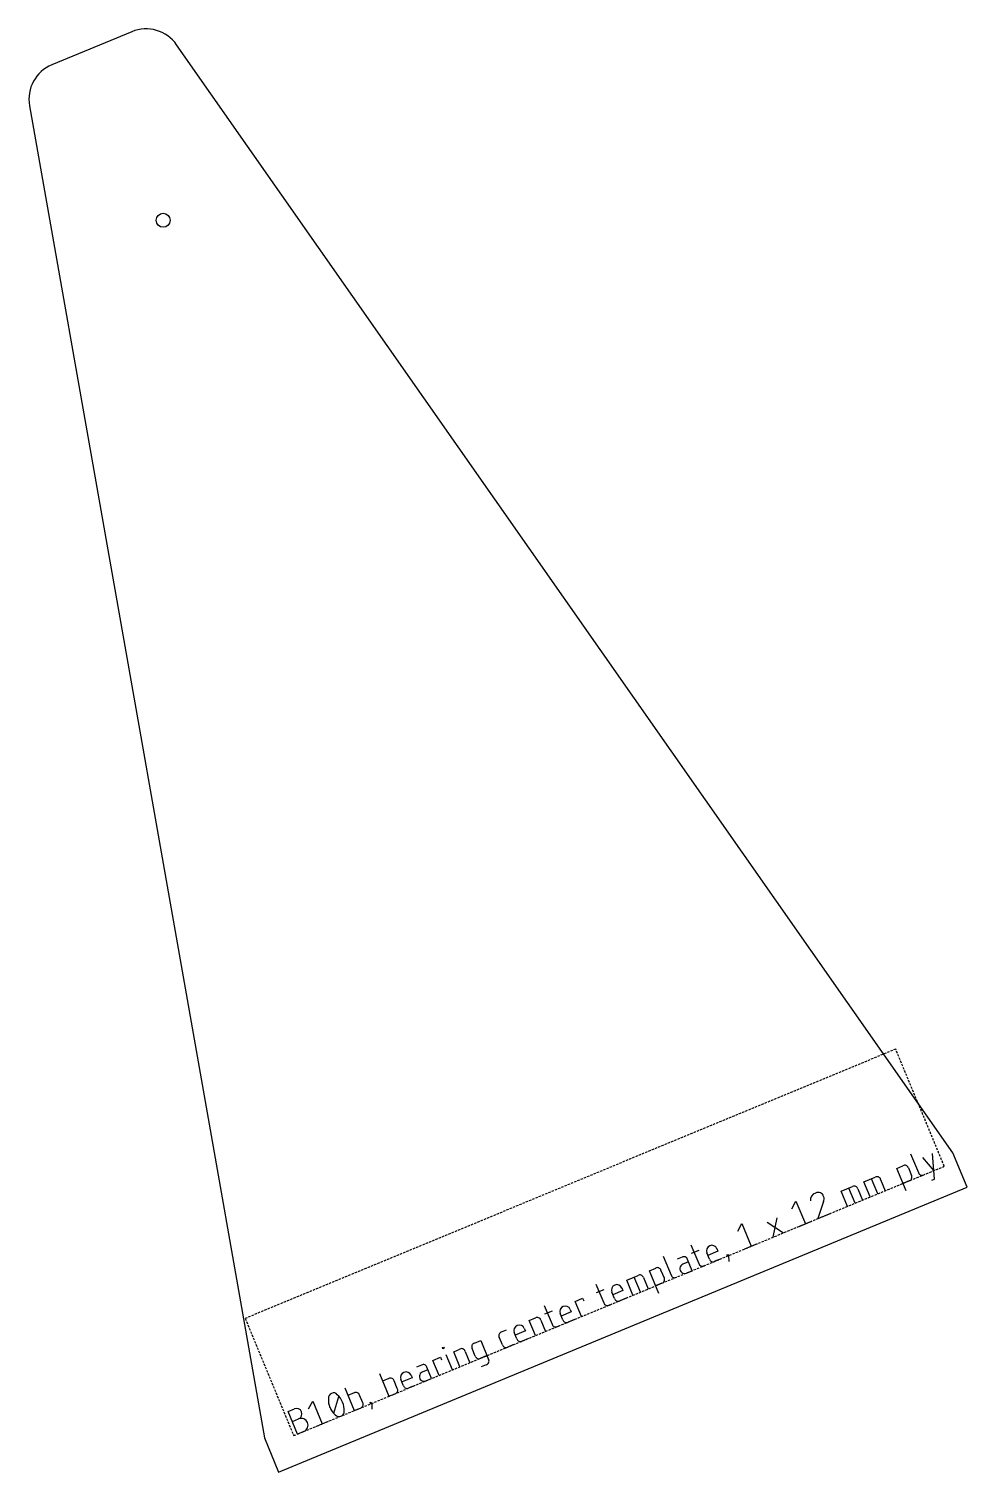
# Model space of a CAD drawing. Header units: millimetres. Extents: x -1109 to -908, y -1177 to -867.
import ezdxf

# ---------------------------------------------------------------- set-up
doc = ezdxf.new("R2010")
doc.units = ezdxf.units.MM
doc.linetypes.add('DASHED', pattern=[0.75, 0.5, -0.25])
doc.layers.get('0').update_dxf_attribs({"linetype": 'CONTINUOUS'})

msp = doc.modelspace()

# ---------------------------------------------------------------- linework, layer by layer
at = {"linetype": 'DASHED'}
for p, q in [((-923.14, -1086.39), (-1062.81, -1144.25)), ((-912.71, -1111.57), (-923.14, -1086.39)), ((-1052.38, -1169.43), (-912.71, -1111.57)), ((-1062.81, -1144.25), (-1052.38, -1169.43))]:
    msp.add_line(p, q, dxfattribs=at)
for p, q in [((-919.96, -1108.87), (-918.28, -1112.93)), ((-917.39, -1109.71), (-914.97, -1112.51)), ((-914.84, -1114.35), (-915.23, -1108.82)), ((-922.93, -1112.01), (-921.58, -1111.45)), ((-920.92, -1116.87), (-922.93, -1112.01)), ((-920.43, -1111.92), (-919.76, -1113.54)), ((-934.82, -1116.93), (-932.39, -1115.92)), ((-929.96, -1114.92), (-927.53, -1113.91)), ((-928.61, -1118.16), (-929.96, -1114.92)), ((-926.99, -1117.49), (-928.34, -1114.25)), ((-926.38, -1114.38), (-925.37, -1116.82)), ((-920.24, -1114.69), (-921.59, -1115.25)), ((-915.38, -1114.58), (-914.84, -1114.35)), ((-945.45, -1120.7), (-944.55, -1119.06)), ((-944.55, -1119.06), (-942.53, -1123.92)), ((-938.65, -1119.15), (-939.83, -1122.81)), ((-933.48, -1120.17), (-934.82, -1116.93)), ((-931.86, -1119.5), (-933.2, -1116.26)), ((-931.24, -1116.4), (-930.24, -1118.83)), ((-939.83, -1122.81), (-937.13, -1121.69)), ((-957.07, -1125.51), (-956.17, -1123.87)), ((-956.17, -1123.87), (-954.15, -1128.74)), ((-950.77, -1123.54), (-947.26, -1125.88)), ((-949.42, -1126.78), (-948.6, -1122.64)), ((-943.88, -1124.48), (-941.18, -1123.36)), ((-967.11, -1128.41), (-965.43, -1132.46)), ((-955.5, -1129.3), (-952.8, -1128.18)), ((-973.06, -1130.87), (-971.38, -1134.92)), ((-969.01, -1131.09), (-970.09, -1131.54)), ((-966.85, -1134), (-967.86, -1131.57)), ((-966.98, -1130.25), (-965.36, -1129.58)), ((-963.14, -1131.51), (-963.69, -1130.16)), ((-961.31, -1129.8), (-963.47, -1130.7)), ((-960.64, -1131.42), (-961.99, -1131.98)), ((-961.53, -1129.26), (-961.31, -1129.8)), ((-959.4, -1130.59), (-959.13, -1130.48)), ((-959.29, -1130.86), (-959.4, -1130.59)), ((-959.02, -1130.75), (-959.29, -1130.86)), ((-959.13, -1130.48), (-959.02, -1130.75)), ((-959.02, -1130.75), (-958.97, -1132)), ((-976.03, -1134), (-974.68, -1133.44)), ((-974.02, -1138.87), (-976.03, -1134)), ((-973.54, -1133.92), (-972.86, -1135.54)), ((-967.64, -1132.11), (-968.85, -1132.61)), ((-968.07, -1134.5), (-966.85, -1134)), ((-964.29, -1132.94), (-964.02, -1132.82)), ((-987.51, -1136.86), (-985.83, -1140.91)), ((-981.94, -1137.71), (-981.71, -1138.25)), ((-980.9, -1136.02), (-978.46, -1135.01)), ((-979.55, -1139.26), (-980.9, -1136.02)), ((-977.93, -1138.59), (-979.28, -1135.35)), ((-977.32, -1135.48), (-976.31, -1137.92)), ((-973.34, -1136.69), (-974.69, -1137.24)), ((-991.98, -1140.61), (-990.36, -1139.93)), ((-990.63, -1143.85), (-991.98, -1140.61)), ((-990.36, -1139.93), (-990.13, -1140.48)), ((-987.38, -1138.7), (-985.76, -1138.03)), ((-983.54, -1139.96), (-984.1, -1138.61)), ((-981.71, -1138.25), (-983.87, -1139.15)), ((-981.04, -1139.88), (-982.39, -1140.44)), ((-998.59, -1141.45), (-996.91, -1145.5)), ((-998.46, -1143.29), (-996.84, -1142.62)), ((-994.62, -1144.55), (-995.18, -1143.2)), ((-992.79, -1142.84), (-994.95, -1143.74)), ((-993.02, -1142.3), (-992.79, -1142.84)), ((-984.69, -1141.39), (-984.42, -1141.27)), ((-1007.79, -1147.15), (-1006.7, -1146.71)), ((-1002.65, -1146.93), (-1004.82, -1147.82)), ((-1002.88, -1146.39), (-1002.65, -1146.93)), ((-1001.84, -1144.69), (-1000.49, -1144.13)), ((-1000.5, -1147.93), (-1001.84, -1144.69)), ((-999.34, -1144.61), (-998.34, -1147.04)), ((-995.77, -1145.98), (-995.5, -1145.86)), ((-992.12, -1144.46), (-993.47, -1145.02)), ((-1013.6, -1149.56), (-1012.24, -1149)), ((-1012.24, -1149), (-1010.57, -1153.05)), ((-1007.59, -1149.92), (-1008.26, -1148.3)), ((-1005.36, -1149.95), (-1006.44, -1150.4)), ((-1004.48, -1148.64), (-1005.04, -1147.28)), ((-1001.98, -1148.55), (-1003.33, -1149.11)), ((-1022.51, -1153.25), (-1020.89, -1152.58)), ((-1021.17, -1156.5), (-1022.51, -1153.25)), ((-1020.89, -1152.58), (-1020.67, -1153.12)), ((-1020.48, -1150.51), (-1020.21, -1150.4)), ((-1020.37, -1150.78), (-1020.48, -1150.51)), ((-1020.1, -1150.67), (-1020.37, -1150.78)), ((-1020.21, -1150.4), (-1020.1, -1150.67)), ((-1018.33, -1155.32), (-1019.68, -1152.08)), ((-1018.05, -1151.41), (-1016.7, -1150.85)), ((-1016.71, -1154.65), (-1018.05, -1151.41)), ((-1015.56, -1151.32), (-1014.55, -1153.76)), ((-1013.4, -1152.33), (-1014.07, -1150.71)), ((-1010.9, -1152.24), (-1012.25, -1152.8)), ((-1033.99, -1156.11), (-1031.98, -1160.98)), ((-1024.95, -1154.26), (-1026.03, -1154.71)), ((-1023.57, -1155.28), (-1024.79, -1155.78)), ((-1022.79, -1157.17), (-1023.8, -1154.74)), ((-1011.04, -1154.2), (-1012.12, -1154.65)), ((-1041.43, -1159.19), (-1039.41, -1164.05)), ((-1031.97, -1157.17), (-1033.32, -1157.73)), ((-1030.15, -1159.27), (-1030.82, -1157.65)), ((-1028.8, -1158.71), (-1029.36, -1157.36)), ((-1026.98, -1157), (-1029.14, -1157.9)), ((-1026.3, -1158.62), (-1027.66, -1159.18)), ((-1027.2, -1156.46), (-1026.98, -1157)), ((-1024.01, -1157.67), (-1022.79, -1157.17)), ((-1049.22, -1163.68), (-1048.32, -1162.04)), ((-1048.32, -1162.04), (-1046.3, -1166.91)), ((-1043.78, -1164.6), (-1042.73, -1161)), ((-1039.4, -1160.25), (-1040.75, -1160.81)), ((-1037.58, -1162.35), (-1038.26, -1160.73)), ((-1036.01, -1162.33), (-1035.74, -1162.22)), ((-1035.9, -1162.6), (-1036.01, -1162.33)), ((-1035.63, -1162.49), (-1035.9, -1162.6)), ((-1035.74, -1162.22), (-1035.63, -1162.49)), ((-1035.63, -1162.49), (-1035.59, -1163.74)), ((-1031.98, -1160.98), (-1030.63, -1160.42)), ((-1053.59, -1164.23), (-1052.24, -1163.67)), ((-1051.57, -1169.09), (-1053.59, -1164.23)), ((-1039.41, -1164.05), (-1038.06, -1163.49)), ((-1052.69, -1166.39), (-1051.34, -1165.83)), ((-1050.22, -1168.53), (-1051.57, -1169.09)), ((-1047.65, -1167.47), (-1044.95, -1166.35))]:
    msp.add_line(p, q)
msp.add_lwpolyline([(-1087.15, -867.84), (-1104.32, -874.96, 0.351656), (-1109.13, -883.74), (-1058.69, -1169.87), (-1055.63, -1177.27), (-907.81, -1116.04), (-910.87, -1108.65), (-1077.53, -870.65, 0.351656)], format="xyb", close=True)
msp.add_circle((-1080.42, -908.36), 1.5)
for centre, radius, start, end in [((-921.19, -1112.12), 0.779, 14.7314, 120.2686), ((-917.52, -1112.73), 0.779, 194.7314, 300.2686), ((-932, -1116.6), 0.779, 14.7314, 120.2686), ((-927.13, -1114.58), 0.779, 14.7314, 120.2686), ((-920.44, -1113.94), 0.779, -75.2686, 30.2686), ((-939.97, -1118.73), 1.46, 105.5482, 191.5066), ((-939.77, -1118.33), 1.17, 14.7314, 120.2686), ((-939.68, -1118.58), 1.18, -28.9833, 27.5861), ((-968.61, -1131.76), 0.779, 14.7314, 120.2686), ((-962.61, -1129.71), 1.17, 22.5, 202.5), ((-962.38, -1131.31), 0.779, 194.7314, 300.2686), ((-974.29, -1134.12), 0.779, 14.7314, 120.2686), ((-968.46, -1133.56), 1.02, 112.5, 292.5), ((-964.68, -1132.26), 0.779, 194.7314, 300.2686), ((-983.02, -1138.16), 1.17, 22.5, 202.5), ((-978.07, -1135.68), 0.779, 14.7314, 120.2686), ((-973.54, -1135.93), 0.779, -75.2686, 30.2686), ((-970.62, -1134.72), 0.779, 194.7314, 300.2686), ((-985.08, -1140.71), 0.779, 194.7314, 300.2686), ((-982.78, -1139.76), 0.779, 194.7314, 300.2686), ((-994.1, -1142.75), 1.17, 22.5, 202.5), ((-1003.96, -1146.84), 1.17, 22.5, 202.5), ((-1000.1, -1144.81), 0.779, 14.7314, 120.2686), ((-996.16, -1145.3), 0.779, 194.7314, 300.2686), ((-993.86, -1144.35), 0.779, 194.7314, 300.2686), ((-1013.4, -1150.31), 0.779, 104.7314, 210.2686), ((-1007.59, -1147.91), 0.779, 104.7314, 210.2686), ((-1006.84, -1149.72), 0.779, 194.7314, 300.2686), ((-1003.73, -1148.44), 0.779, 194.7314, 300.2686), ((-1016.31, -1151.52), 0.779, 14.7314, 120.2686), ((-1012.65, -1152.13), 0.779, 194.7314, 300.2686), ((-1011.24, -1153.45), 0.779, -75.2686, 30.2686), ((-1028.28, -1156.91), 1.17, 22.5, 202.5), ((-1024.4, -1156.73), 1.02, 112.5, 292.5), ((-1024.55, -1154.94), 0.779, 14.7314, 120.2686), ((-1031.58, -1157.85), 0.779, 14.7314, 120.2686), ((-1030.83, -1159.66), 0.779, -75.2686, 30.2686), ((-1028.05, -1158.51), 0.779, 194.7314, 300.2686), ((-1044.02, -1161.26), 0.923, 105.0585, 191.0169), ((-1041.44, -1161.84), 3.51, 173.3715, 205.6392), ((-1043.8, -1161.16), 0.923, 33.9831, 119.9415), ((-1045.22, -1163.4), 3.51, 19.3607, 51.6285), ((-1045.07, -1163.76), 3.51, -6.6285, 25.6392), ((-1039.01, -1160.92), 0.779, 14.7314, 120.2686), ((-1038.26, -1162.74), 0.779, -75.2686, 30.2686), ((-1051.79, -1164.75), 1.17, -67.5, 112.5), ((-1050.78, -1167.18), 1.46, -67.5, 112.5), ((-1041.29, -1162.19), 3.51, 199.3608, 231.6285), ((-1042.71, -1164.43), 0.923, 213.9831, 299.9415), ((-1042.49, -1164.34), 0.923, -74.9415, 11.0169)]:
    msp.add_arc(centre, radius, start, end)

doc.saveas('drawing.dxf')
